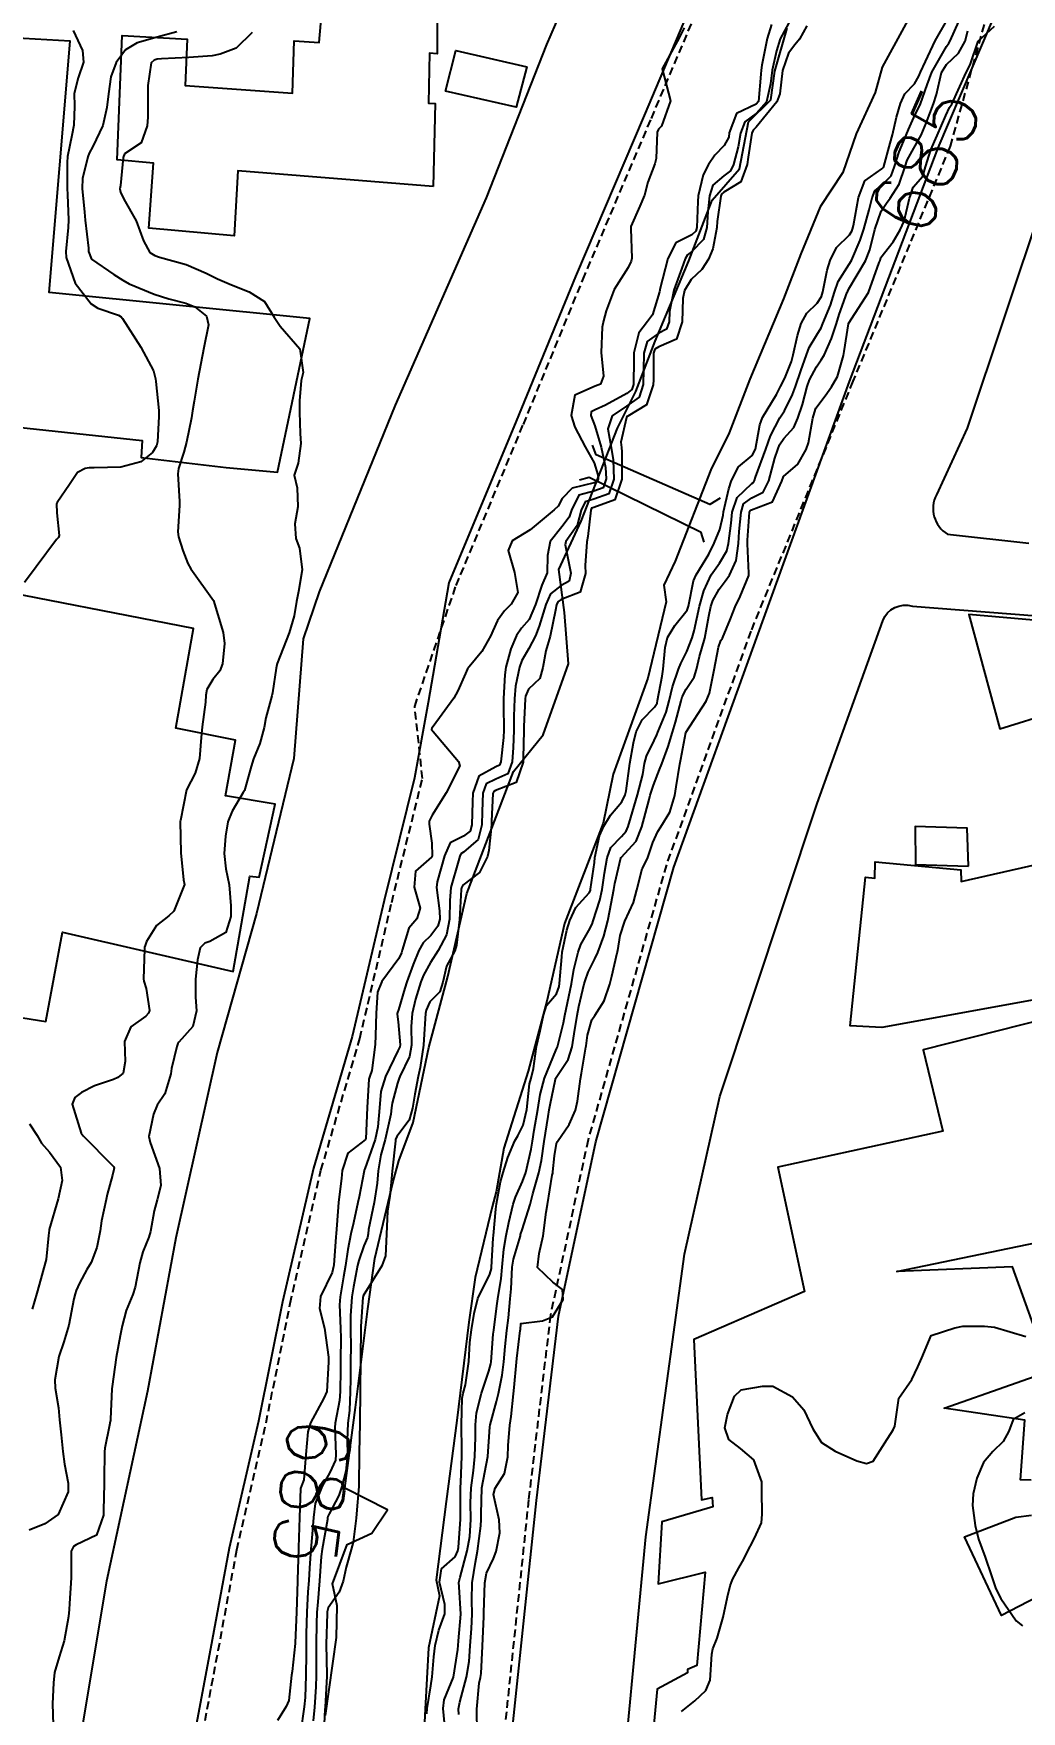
# Model space of a CAD drawing. Header units: metres. Extents: x 292545 to 299085, y 7450245 to 7463078.
# Drawn here: x 297038.9 to 297101.5, y 7452918.6 to 7453024.9 of the extents above; entities that cross this region are included whole.
import ezdxf
from ezdxf.enums import TextEntityAlignment as Align

# ---------------------------------------------------------------- set-up
doc = ezdxf.new("R2010")
doc.units = ezdxf.units.M
doc.linetypes.add('DASHED', pattern=[0.75, 0.5, -0.25])
for name, color, linetype in [('Canteiro', 45, 'DASHED'), ('Cotas', 45, 'Continuous'), ('Curvas de Nivel 1m', 11, 'Continuous'), ('Curvas de Nivel 5m', 15, 'Continuous'), ('Edificações', 30, 'Continuous'), ('Hidrografia', 140, 'Continuous'), ('Pontes e viadutos', 190, 'Continuous'), ('Vias Primárias', 230, 'Continuous')]:
    doc.layers.add(name, color=color, linetype=linetype)
doc.styles.add('Style-STANDARD', font='STANDARD.shx')

msp = doc.modelspace()

# ---------------------------------------------------------------- linework, layer by layer
at = {"layer": 'Canteiro'}
msp.add_lwpolyline([(297154.19, 7453135.91), (297151.66, 7453126.68), (297149.27, 7453120.5), (297145.55, 7453113.29), (297137.87, 7453099.27), (297130.28, 7453085.52), (297122.69, 7453071.83), (297113.92, 7453056.72), (297105.53, 7453040.61), (297099.31, 7453026.17), (297096.96, 7453017.75), (297090.8, 7453002.86), (297084.33, 7452987.04), (297078.98, 7452972.24), (297074.02, 7452954.82), (297071.64, 7452943.73), (297070.25, 7452932.02), (297068.7, 7452917.2), (297067.08, 7452899.25), (297065.63, 7452884.04), (297064.38, 7452869.85), (297063.19, 7452856.46), (297062.07, 7452842.25), (297061.89, 7452830.5, 0.028886)], format="xyb", dxfattribs=at)
msp.add_lwpolyline([(297048.93, 7452913.61), (297050.59, 7452922.48), (297051.77, 7452928.85), (297053.62, 7452936.89), (297055.15, 7452944.45), (297057.1, 7452952.89), (297059.56, 7452961.23), (297061.58, 7452969.86), (297063.53, 7452977.71), (297063.04, 7452982.27), (297065.66, 7452989.92), (297069.92, 7453000.13), (297073.69, 7453009.29), (297078.03, 7453019.51), (297082.01, 7453028.9)], dxfattribs=at)
at = {"layer": 'Curvas de Nivel 1m', "flags": 128}
for points, elevation in [([(297085.64, 7453025.46), (297085.36, 7453024.56), (297085.04, 7453022.89), (297084.99, 7453022.57), (297084.96, 7453022.32), (297084.82, 7453020.57), (297084.68, 7453020.41), (297083.42, 7453019.83), (297082.97, 7453018.59), (297082.93, 7453018.32), (297082.65, 7453017.79), (297082.06, 7453017.18), (297081.66, 7453016.6), (297081.31, 7453015.93), (297081, 7453014.61), (297080.98, 7453014.24), (297080.91, 7453012.61), (297080.84, 7453012.36), (297080.59, 7453012.14), (297079.58, 7453011.62), (297079.07, 7453010.63), (297078.57, 7453008.67), (297078.56, 7453008.64), (297078.54, 7453008.53), (297078.11, 7453007.06), (297077.79, 7453006.65), (297077.24, 7453005.93), (297076.93, 7453004.66), (297076.92, 7453004.23), (297076.89, 7453002.66), (297076.79, 7453002.34), (297076.47, 7453002.09), (297075.12, 7453001.34), (297074.46, 7453001.05), (297074.21, 7453000.93), (297074.2, 7453000.69), (297074.44, 7453000.03), (297074.86, 7452998.68), (297075.12, 7452997.39), (297075.16, 7452996.68), (297074.97, 7452996.11), (297074.39, 7452995.91), (297073.44, 7452995.64), (297072.97, 7452994.7), (297072.83, 7452994.25), (297072.36, 7452993.65), (297071.61, 7452992.72), (297071.45, 7452991.83), (297071.43, 7452990.72), (297071.1, 7452989.95), (297070.7, 7452988.73), (297070.29, 7452987.77), (297069.8, 7452987.23), (297069.48, 7452986.75), (297069.12, 7452985.91), (297068.82, 7452984.75), (297068.75, 7452984.26), (297068.66, 7452982.76), (297068.66, 7452982.33), (297068.69, 7452980.76), (297068.67, 7452980.29), (297068.49, 7452978.76), (297068.4, 7452978.54), (297068.18, 7452978.44), (297067.09, 7452977.86), (297066.73, 7452976.77), (297066.7, 7452976.23), (297066.66, 7452974.77), (297066.56, 7452974.36), (297066.13, 7452974.05), (297065.29, 7452973.63), (297064.92, 7452972.8), (297064.45, 7452971.16), (297064.41, 7452970.81), (297064.6, 7452969.33), (297064.62, 7452968.8), (297064.51, 7452968.36), (297064.06, 7452967.75), (297063.57, 7452967.3), (297063.3, 7452966.82), (297062.93, 7452965.93), (297062.53, 7452964.82), (297062.42, 7452964.43), (297062, 7452963.06), (297061.94, 7452962.89), (297061.93, 7452962.83), (297061.93, 7452962.77), (297061.99, 7452962.29), (297062.11, 7452960.83), (297062.09, 7452960.71), (297061.97, 7452960.45), (297061.18, 7452958.84), (297060.9, 7452957.88), (297060.8, 7452956.85), (297060.7, 7452955.64), (297060.53, 7452954.85), (297059.88, 7452952.99), (297059.84, 7452952.9), (297059.83, 7452952.86), (297059.52, 7452951.2), (297059.44, 7452950.86), (297059.15, 7452949.56), (297059, 7452948.87), (297058.81, 7452947.88), (297058.65, 7452946.87), (297058.53, 7452946.14), (297058.31, 7452944.87), (297058.28, 7452944.37), (297058.33, 7452942.87), (297058.35, 7452942.28), (297058.34, 7452940.87), (297058.33, 7452940.27), (297058.32, 7452938.87), (297058.27, 7452938.31), (297058, 7452936.88), (297057.97, 7452936.59), (297058.05, 7452934.88), (297058.01, 7452934.53), (297057.65, 7452933.74), (297057.17, 7452932.89), (297056.74, 7452931.78), (297056.63, 7452930.89), (297056.55, 7452929.85), (297056.45, 7452928.9), (297056.37, 7452927.69), (297056.32, 7452926.9), (297056.26, 7452926.2), (297056.2, 7452924.9), (297056.16, 7452923.53), (297056.15, 7452922.9), (297056.15, 7452922.26), (297056.13, 7452920.9), (297056.09, 7452919.51), (297056.04, 7452918.9), (297055.81, 7452917.26)], 684), ([(297086.74, 7453025.56), (297086.19, 7453024.55), (297085.95, 7453023.78), (297085.68, 7453022.56), (297085.57, 7453021.69), (297085.32, 7453020.56), (297084.68, 7453019.82), (297083.95, 7453019.3), (297083.67, 7453018.58), (297083.53, 7453017.71), (297083.23, 7453016.58), (297083.04, 7453016.18), (297082.63, 7453015.88), (297081.93, 7453015.29), (297081.71, 7453014.6), (297081.6, 7453013.6), (297081.54, 7453012.6), (297081.34, 7453011.85), (297080.57, 7453011.06), (297080.31, 7453010.87), (297080.17, 7453010.62), (297079.97, 7453010.03), (297079.45, 7453008.63), (297079.18, 7453007.28), (297079.15, 7453006.63), (297078.99, 7453006.16), (297078.51, 7453005.9), (297077.77, 7453005.39), (297077.56, 7453004.65), (297077.54, 7453003.59), (297077.52, 7453002.65), (297077.26, 7453001.86), (297076.46, 7453001.29), (297075.55, 7453000.67), (297075.27, 7452999.84), (297075.49, 7452998.67), (297075.62, 7452997.88), (297075.65, 7452996.67), (297075.34, 7452995.73), (297074.38, 7452995.39), (297073.84, 7452995.23), (297073.59, 7452994.7), (297073.33, 7452993.73), (297072.61, 7452992.71), (297072.56, 7452992.5), (297072.93, 7452990.7), (297072.82, 7452990.21), (297072.32, 7452989.93), (297071.63, 7452989.4), (297071.34, 7452988.72), (297070.92, 7452987.36), (297070.69, 7452986.73), (297070.27, 7452985.94), (297069.83, 7452985.18), (297069.68, 7452984.75), (297069.43, 7452983.56), (297069.35, 7452982.75), (297069.32, 7452981.65), (297069.32, 7452980.75), (297069.28, 7452979.67), (297069.21, 7452978.75), (297068.93, 7452978), (297068.17, 7452977.67), (297067.56, 7452977.37), (297067.36, 7452976.77), (297067.31, 7452975.61), (297067.28, 7452974.77), (297067.05, 7452973.85), (297066.12, 7452973.03), (297065.97, 7452972.93), (297065.9, 7452972.78), (297065.82, 7452972.49), (297065.32, 7452970.79), (297065.26, 7452969.97), (297065.25, 7452968.79), (297065.05, 7452967.8), (297064.53, 7452966.8), (297064.04, 7452966.05), (297063.59, 7452965.25), (297063.42, 7452964.82), (297063.09, 7452963.73), (297062.87, 7452962.82), (297062.81, 7452962), (297062.83, 7452960.82), (297062.7, 7452960.09), (297062.09, 7452958.83), (297062.05, 7452958.73), (297061.95, 7452958.41), (297061.61, 7452957.15), (297061.57, 7452956.84), (297061.52, 7452956.44), (297061.16, 7452954.84), (297060.9, 7452953.86), (297060.73, 7452952.85), (297060.65, 7452952.07), (297060.46, 7452950.85), (297060.12, 7452949.14), (297060.09, 7452948.86), (297060.05, 7452948.63), (297059.82, 7452948.1), (297059.49, 7452947.18), (297059.42, 7452946.86), (297059.15, 7452945.51), (297059.05, 7452944.87), (297058.97, 7452943.67), (297058.97, 7452942.87), (297058.98, 7452941.64), (297058.97, 7452940.87), (297058.96, 7452939.63), (297058.95, 7452938.87), (297058.9, 7452937.67), (297058.81, 7452936.87), (297058.75, 7452935.79), (297058.77, 7452934.87), (297058.68, 7452933.84), (297058.43, 7452932.87), (297058.22, 7452932.29), (297057.62, 7452931.14), (297057.54, 7452930.96), (297057.52, 7452930.88), (297057.51, 7452930.78), (297057.17, 7452928.89), (297057.12, 7452928.42), (297057.01, 7452926.89), (297056.89, 7452925.56), (297056.84, 7452924.89), (297056.82, 7452924.18), (297056.79, 7452922.89), (297056.8, 7452921.6), (297056.8, 7452920.89), (297056.77, 7452920.18), (297056.68, 7452918.89), (297056.6, 7452918.03)], 683), ([(297087.89, 7453025.38), (297087.41, 7453024.53), (297087.11, 7453024.16), (297086.72, 7453023.65), (297086.34, 7453022.55), (297086.18, 7453021.06), (297085.99, 7453020.55), (297084.67, 7453018.96), (297084.47, 7453018.77), (297084.39, 7453018.57), (297084.17, 7453017.06), (297084.09, 7453016.58), (297083.7, 7453015.5), (297082.62, 7453014.83), (297082.48, 7453014.72), (297082.43, 7453014.59), (297082.21, 7453012.99), (297082.17, 7453012.59), (297081.93, 7453011.24), (297081.66, 7453010.6), (297081.23, 7453009.93), (297080.55, 7453009.3), (297080.13, 7453008.62), (297080.03, 7453008.11), (297079.99, 7453006.63), (297079.62, 7453005.52), (297078.5, 7453005.05), (297078.25, 7453004.89), (297078.17, 7453004.64), (297078.16, 7453002.96), (297078.15, 7453002.64), (297077.73, 7453001.37), (297076.54, 7453000.66), (297076.48, 7453000.64), (297076.45, 7453000.57), (297076.09, 7452999), (297076.13, 7452998.66), (297076.16, 7452998.4), (297076.15, 7452996.66), (297075.71, 7452995.35), (297074.38, 7452994.86), (297074.24, 7452994.82), (297074.19, 7452994.69), (297074.01, 7452993.04), (297073.94, 7452992.69), (297073.83, 7452991.2), (297073.85, 7452990.69), (297073.51, 7452989.51), (297072.31, 7452989.03), (297072.11, 7452988.9), (297072.03, 7452988.71), (297071.95, 7452988.37), (297071.61, 7452986.72), (297071.34, 7452985.79), (297071.16, 7452984.73), (297070.96, 7452984.03), (297070.24, 7452983.36), (297070.06, 7452982.92), (297070.04, 7452982.74), (297069.96, 7452980.99), (297069.96, 7452980.74), (297069.91, 7452979.02), (297069.9, 7452978.74), (297069.46, 7452977.45), (297068.16, 7452976.95), (297068.04, 7452976.89), (297067.99, 7452976.76), (297067.91, 7452975), (297067.9, 7452974.76), (297067.74, 7452973.14), (297067.65, 7452972.76), (297067.14, 7452971.74), (297066.09, 7452970.95), (297066, 7452970.78), (297065.99, 7452970.68), (297065.87, 7452968.78), (297065.69, 7452967.14), (297065.57, 7452966.79), (297065.06, 7452965.82), (297064.82, 7452964.8), (297064.62, 7452964.2), (297064, 7452963.56), (297063.76, 7452963.04), (297063.72, 7452962.81), (297063.61, 7452961.18), (297063.59, 7452960.81), (297063.38, 7452959.39), (297063.25, 7452958.82), (297063.05, 7452957.71), (297062.89, 7452956.82), (297062.68, 7452956.06), (297061.9, 7452955.02), (297061.83, 7452954.83), (297061.82, 7452954.75), (297061.61, 7452952.83), (297061.46, 7452951.24), (297061.4, 7452950.84), (297061.32, 7452950.31), (297061.26, 7452948.84), (297061.18, 7452947.48), (297060.96, 7452946.84), (297059.78, 7452944.94), (297059.77, 7452944.88), (297059.76, 7452944.86), (297059.62, 7452943), (297059.62, 7452942.86), (297059.61, 7452940.99), (297059.6, 7452940.86), (297059.58, 7452938.99), (297059.58, 7452938.86), (297059.57, 7452936.98), (297059.57, 7452936.86), (297059.51, 7452935.02), (297059.51, 7452934.86), (297059.5, 7452933.01), (297059.49, 7452932.86), (297059.35, 7452931.13), (297059.32, 7452930.86), (297059.13, 7452929.33), (297059.02, 7452928.87), (297058.69, 7452927.76), (297058.51, 7452926.87), (297058.26, 7452926.17), (297057.55, 7452925.18), (297057.5, 7452924.93), (297057.49, 7452924.88), (297057.49, 7452924.83), (297057.43, 7452922.88), (297057.46, 7452920.91), (297057.46, 7452920.88), (297057.46, 7452920.85), (297057.36, 7452918.88), (297057.35, 7452918.76), (297057.25, 7452916.88)], 682), ([(297063.81, 7452918.47), (297063.82, 7452918.81), (297064.05, 7452920.24), (297064.15, 7452920.8), (297064.25, 7452922.07), (297064.33, 7452922.8), (297064.56, 7452923.77), (297064.94, 7452924.8), (297064.95, 7452925.4), (297064.61, 7452926.8), (297064.73, 7452927.65), (297065.59, 7452928.41), (297065.77, 7452928.79), (297065.81, 7452929.01), (297065.94, 7452930.79), (297065.93, 7452932.49), (297065.94, 7452932.79), (297065.97, 7452933.11), (297066.02, 7452934.78), (297066.02, 7452935.14), (297066.01, 7452936.79), (297066.04, 7452938.45), (297066.1, 7452938.78), (297066.25, 7452939.31), (297066.47, 7452940.78), (297066.54, 7452941.99), (297066.63, 7452942.78), (297066.81, 7452943.81), (297067.03, 7452944.77), (297067.8, 7452946.32), (297067.9, 7452946.66), (297067.91, 7452946.76), (297068, 7452948.59), (297068.02, 7452948.76), (297068.18, 7452950.43), (297068.22, 7452950.76), (297068.48, 7452952.15), (297068.64, 7452952.75), (297068.93, 7452953.7), (297069.38, 7452954.75), (297069.58, 7452955.07), (297069.91, 7452955.75), (297070.14, 7452956.74), (297070.32, 7452958.36), (297070.41, 7452958.73), (297070.57, 7452959.34), (297070.75, 7452960.73), (297070.99, 7452961.73), (297071.2, 7452962.72), (297071.39, 7452963.33), (297072.01, 7452964.07), (297072.18, 7452964.54), (297072.21, 7452964.71), (297072.35, 7452966.4), (297072.38, 7452966.71), (297072.68, 7452968.09), (297072.86, 7452968.7), (297073.25, 7452969.53), (297074.09, 7452970.47), (297074.17, 7452970.62), (297074.18, 7452970.69), (297074.42, 7452972.38), (297074.45, 7452972.69), (297074.75, 7452974.07), (297075.02, 7452974.68), (297075.45, 7452975.38), (297076.16, 7452976.22), (297076.37, 7452976.67), (297076.43, 7452976.93), (297076.67, 7452978.66), (297076.89, 7452979.97), (297077.07, 7452980.65), (297077.45, 7452981.42), (297078.23, 7452982.22), (297078.39, 7452982.48), (297078.43, 7452982.64), (297078.72, 7452984.18), (297078.78, 7452984.63), (297078.9, 7452986.01), (297079.06, 7452986.63), (297079.52, 7452987.4), (297080.3, 7452988.36), (297080.39, 7452988.62), (297080.71, 7452990.23), (297080.87, 7452990.61), (297081.67, 7452991.92), (297082.01, 7452992.6), (297082.36, 7452993.47), (297082.58, 7452994.38), (297082.6, 7452994.59), (297082.93, 7452996.05), (297083.11, 7452996.58), (297083.55, 7452997.44), (297084.42, 7452998.16), (297084.62, 7452998.57), (297084.91, 7453000.1), (297085.08, 7453000.56), (297085.95, 7453002.03), (297086.22, 7453002.54), (297086.48, 7453003.06), (297086.9, 7453004.12), (297087.01, 7453004.53), (297087.28, 7453005.77), (297087.53, 7453006.53), (297087.89, 7453007.17), (297088.54, 7453007.8), (297088.82, 7453008.24), (297088.9, 7453008.52), (297089.17, 7453009.9), (297089.35, 7453010.51), (297089.76, 7453011.33), (297090.59, 7453012.14), (297090.73, 7453012.36), (297090.77, 7453012.5), (297090.83, 7453012.73), (297091.15, 7453014.49), (297091.55, 7453015.56), (297092.64, 7453016.32), (297092.72, 7453016.39), (297092.75, 7453016.47), (297093.17, 7453017.95), (297093.3, 7453018.46), (297093.56, 7453019.58), (297093.82, 7453020.46), (297094.09, 7453021.06), (297094.7, 7453021.69), (297094.97, 7453022.18), (297095.09, 7453022.44), (297095.39, 7453023.11), (297096.01, 7453024.43), (297096.75, 7453025.71)], 682), ([(297064.98, 7452917.27), (297064.84, 7452918.8), (297064.91, 7452919.36), (297065.49, 7452920.79), (297065.77, 7452922.54), (297065.79, 7452922.79), (297065.82, 7452923.08), (297065.95, 7452924.78), (297065.85, 7452926.51), (297065.84, 7452926.79), (297065.91, 7452927.12), (297066.37, 7452928.78), (297066.52, 7452929.7), (297066.6, 7452930.78), (297066.58, 7452931.82), (297066.61, 7452932.78), (297066.76, 7452933.88), (297066.85, 7452934.77), (297066.88, 7452935.98), (297066.89, 7452936.77), (297066.95, 7452937.52), (297067.26, 7452938.77), (297067.73, 7452940.17), (297067.86, 7452940.63), (297067.88, 7452940.76), (297068.01, 7452942.51), (297068.04, 7452942.76), (297068.23, 7452944.3), (297068.3, 7452944.75), (297068.51, 7452946.04), (297068.57, 7452946.75), (297068.68, 7452947.89), (297068.83, 7452948.75), (297069, 7452949.59), (297069.27, 7452950.75), (297069.42, 7452951.19), (297069.87, 7452952.17), (297070.07, 7452952.74), (297070.41, 7452954.22), (297070.5, 7452954.73), (297070.61, 7452955.43), (297070.84, 7452956.73), (297070.98, 7452957.68), (297071.25, 7452958.72), (297071.97, 7452960.47), (297072.05, 7452960.63), (297072.08, 7452960.71), (297072.46, 7452962.23), (297072.55, 7452962.7), (297072.81, 7452963.9), (297072.97, 7452964.7), (297073.12, 7452965.61), (297073.39, 7452966.7), (297073.57, 7452967.18), (297074.06, 7452968.07), (297074.27, 7452968.48), (297074.35, 7452968.69), (297074.77, 7452970), (297074.91, 7452970.68), (297075.07, 7452971.71), (297075.24, 7452972.68), (297075.47, 7452973.33), (297076.13, 7452974.03), (297076.44, 7452974.36), (297076.57, 7452974.66), (297076.73, 7452975.24), (297077.15, 7452976.66), (297077.49, 7452977.96), (297077.6, 7452978.65), (297077.72, 7452979.12), (297078.2, 7452980.1), (297078.38, 7452980.47), (297078.45, 7452980.64), (297078.96, 7452981.9), (297079.16, 7452982.63), (297079.38, 7452983.5), (297079.76, 7452984.63), (297079.9, 7452984.99), (297080.27, 7452985.75), (297080.62, 7452986.61), (297080.74, 7452987.06), (297081.08, 7452988.61), (297081.35, 7452989.58), (297081.82, 7452990.6), (297082.34, 7452991.35), (297082.81, 7452992.12), (297082.92, 7452992.58), (297083.08, 7452993.87), (297083.16, 7452994.58), (297083.46, 7452995.51), (297084.4, 7452996.39), (297084.51, 7452996.46), (297084.56, 7452996.57), (297084.63, 7452996.79), (297085.28, 7452998.56), (297085.58, 7452999.41), (297086.17, 7453000.54), (297086.46, 7453000.98), (297086.98, 7453002.02), (297087.16, 7453002.53), (297087.49, 7453003.53), (297087.85, 7453004.53), (297088.03, 7453005), (297088.51, 7453005.8), (297088.78, 7453006.25), (297088.9, 7453006.52), (297089.37, 7453007.68), (297089.64, 7453008.51), (297089.87, 7453009.19), (297090.56, 7453010.27), (297090.71, 7453010.5), (297091.27, 7453011.8), (297091.49, 7453012.49), (297091.84, 7453013.72), (297092.01, 7453014.48), (297092.18, 7453014.92), (297092.63, 7453015.29), (297093.22, 7453015.88), (297093.44, 7453016.46), (297093.72, 7453017.39), (297094.17, 7453018.45), (297094.32, 7453018.8), (297094.67, 7453019.57), (297095.08, 7453020.44), (297095.51, 7453021.63), (297095.81, 7453022.43), (297096.73, 7453024.07), (297096.88, 7453024.27), (297096.97, 7453024.42), (297097.51, 7453025.64)], 683), ([(297041.4, 7453025.08), (297041.98, 7453023.81), (297042.05, 7453023.08), (297041.71, 7453022.08), (297041.47, 7453021.08), (297041.48, 7453020.29), (297041.44, 7453019.08), (297041.31, 7453018.43), (297041.05, 7453017.09), (297041.02, 7453016.71), (297041.02, 7453015.09), (297041.04, 7453014.66), (297041.1, 7453013.08), (297041.09, 7453012.59), (297040.93, 7453011.09), (297040.95, 7453010.7), (297041.53, 7453009.08), (297042.53, 7453007.76), (297042.96, 7453007.5), (297044.27, 7453007.04), (297044.43, 7453006.95), (297044.52, 7453006.83), (297045.68, 7453005.03), (297046.48, 7453003.53), (297046.62, 7453003.02), (297046.64, 7453002.85), (297046.82, 7453001.02), (297046.83, 7453000.64), (297046.74, 7452999.02), (297046.67, 7452998.77), (297046.42, 7452998.36), (297045.68, 7452997.75), (297044.41, 7452997.43), (297042.72, 7452997.38), (297042.41, 7452997.37), (297042.15, 7452997.33), (297041.68, 7452997.08), (297041.16, 7452996.32), (297040.38, 7452995.19), (297040.34, 7452995.09), (297040.37, 7452994.53), (297040.51, 7452993.09), (297040.47, 7452992.97), (297040.35, 7452992.84), (297039.06, 7452991.11), (297038.32, 7452990.12)], 688), ([(297047.96, 7453025), (297046.73, 7453024.66), (297045.46, 7453024.3), (297044.72, 7453023.85), (297044.12, 7453023.05), (297043.79, 7453022.14), (297043.63, 7453021.06), (297043.53, 7453020.2), (297043.27, 7453019.06), (297042.65, 7453017.73), (297042.42, 7453017.3), (297042.33, 7453017.07), (297042, 7453015.7), (297041.97, 7453015.08), (297042.11, 7453013.57), (297042.16, 7453013.07), (297042.36, 7453011.29), (297042.38, 7453011.07), (297042.57, 7453010.59), (297043.97, 7453009.63), (297044.55, 7453009.27), (297044.95, 7453009.04), (297046.54, 7453008.37), (297047.47, 7453008.08), (297048.53, 7453007.8), (297049.11, 7453007.58), (297049.85, 7453006.98), (297049.98, 7453006.44), (297049.67, 7453004.98), (297049.48, 7453003.99), (297049.3, 7453002.99), (297049.06, 7453001.6), (297048.96, 7453000.99), (297048.89, 7453000.55), (297048.58, 7452999), (297048.42, 7452998.37), (297048.08, 7452997.33), (297048.03, 7452997), (297048.13, 7452995.25), (297048.13, 7452995), (297048.03, 7452993.33), (297048.07, 7452993), (297048.34, 7452992.15), (297048.66, 7452991.32), (297048.85, 7452990.99), (297050.3, 7452988.97), (297050.91, 7452986.96), (297050.99, 7452986.25), (297050.87, 7452984.96), (297050.7, 7452984.52), (297050.25, 7452983.98), (297049.86, 7452983.35), (297049.81, 7452982.98), (297049.78, 7452982.53), (297049.58, 7452980.98), (297049.51, 7452980.29), (297049.41, 7452978.98), (297049.13, 7452978.04), (297048.57, 7452976.99), (297048.2, 7452975.05), (297048.18, 7452975), (297048.17, 7452974.97), (297048.22, 7452973), (297048.39, 7452971.29), (297048.45, 7452970.99), (297048.08, 7452970.04), (297047.78, 7452969.3), (297047.45, 7452969.01), (297046.67, 7452968.4), (297046.05, 7452967.38), (297045.95, 7452967.12), (297045.92, 7452967.02), (297045.91, 7452966.89), (297045.85, 7452965.02), (297045.87, 7452964.87), (297046.02, 7452964.4), (297046.24, 7452963.02), (297046.17, 7452962.85), (297046, 7452962.66), (297045.05, 7452961.97), (297044.66, 7452961.04), (297044.69, 7452959.77), (297044.57, 7452959.04), (297044.23, 7452958.77), (297043.95, 7452958.65), (297042.76, 7452958.24), (297041.93, 7452957.82), (297041.5, 7452957.5), (297041.33, 7452957.08), (297041.9, 7452955.24), (297042.03, 7452955.07), (297043.88, 7452953.19), (297043.95, 7452953.12), (297043.99, 7452953.05), (297043.98, 7452952.95), (297043.88, 7452952.58), (297043.55, 7452951.36), (297043.48, 7452951.05), (297043.2, 7452949.69), (297043.1, 7452949.06), (297042.9, 7452947.99), (297042.53, 7452947.06), (297042.27, 7452946.6), (297041.79, 7452945.74), (297041.59, 7452945.27), (297041.52, 7452945.07), (297041.44, 7452944.74), (297041.12, 7452943.08), (297040.8, 7452942.03), (297040.48, 7452941.09), (297040.24, 7452939.61), (297040.26, 7452939.09), (297040.46, 7452937.85), (297040.54, 7452937.09), (297040.63, 7452936.13), (297040.74, 7452935.08), (297040.85, 7452934.27), (297041.08, 7452933.08), (297041.09, 7452932.53), (297040.45, 7452931.09), (297039.61, 7452930.49), (297038.61, 7452930.1)], 687), ([(297052.73, 7453024.95), (297051.72, 7453023.96), (297050.72, 7453023.57), (297050.21, 7453023.48), (297048.72, 7453023.36), (297046.99, 7453023.29), (297046.72, 7453023.26), (297046.54, 7453023.2), (297046.33, 7453023.02), (297046.12, 7453021.6), (297046.12, 7453021.03), (297046.12, 7453019.58), (297046.08, 7453019.03), (297045.71, 7453017.97), (297044.65, 7453017.27), (297044.56, 7453017.04), (297044.39, 7453015.27), (297044.36, 7453015.04), (297044.4, 7453014.83), (297044.61, 7453014.4), (297045.39, 7453013.03), (297045.86, 7453011.75), (297046.26, 7453011.02), (297046.57, 7453010.83), (297046.86, 7453010.73), (297048.56, 7453010.25), (297049.83, 7453009.7), (297050.55, 7453009.35), (297051.43, 7453008.96), (297052.54, 7453008.52), (297053.52, 7453007.92), (297054.14, 7453006.93), (297054.51, 7453006.36), (297055.76, 7453004.91), (297055.96, 7453003.42), (297055.85, 7453002.91), (297055.74, 7453001.63), (297055.74, 7453000.91), (297055.78, 7452999.56), (297055.83, 7452998.91), (297055.65, 7452997.67), (297055.39, 7452996.91), (297055.59, 7452996.11), (297055.63, 7452994.91), (297055.44, 7452993.84), (297055.51, 7452992.91), (297055.74, 7452992.3), (297055.91, 7452990.91), (297055.67, 7452989.55), (297055.55, 7452988.91), (297055.39, 7452988.01), (297055.08, 7452986.92), (297054.32, 7452984.99), (297054.3, 7452984.93), (297054.3, 7452984.9), (297054.26, 7452984.69), (297054.03, 7452983.13), (297053.99, 7452982.93), (297053.6, 7452981.55), (297053.49, 7452980.94), (297053.22, 7452979.92), (297052.82, 7452978.94), (297052.67, 7452978.46), (297052.25, 7452976.95), (297052.22, 7452976.89), (297052.16, 7452976.81), (297051.47, 7452975.64), (297051.19, 7452974.96), (297051.04, 7452974.05), (297050.97, 7452972.96), (297051.07, 7452971.99), (297051.28, 7452970.96), (297051.39, 7452969.64), (297051.38, 7452968.96), (297051.07, 7452967.94), (297050.05, 7452967.37), (297049.74, 7452967.28), (297049.45, 7452966.98), (297049.27, 7452966.22), (297049.14, 7452964.99), (297049.15, 7452963.85), (297049.21, 7452962.99), (297048.98, 7452962), (297048.1, 7452961), (297048.04, 7452960.93), (297047.97, 7452960.74), (297047.63, 7452959.33), (297047.58, 7452959), (297047.2, 7452957.74), (297046.73, 7452957.01), (297046.48, 7452956.45), (297046.2, 7452955.02), (297046.28, 7452954.64), (297046.86, 7452953.01), (297046.96, 7452951.92), (297046.73, 7452951.01), (297046.54, 7452950.32), (297046.29, 7452949.02), (297046.19, 7452948.65), (297045.82, 7452947.72), (297045.63, 7452947.02), (297045.33, 7452945.49), (297045.17, 7452945.03), (297044.76, 7452944.02), (297044.5, 7452943.04), (297044.38, 7452942.41), (297044.12, 7452941.04), (297043.86, 7452939.2), (297043.85, 7452939.05), (297043.77, 7452937.13), (297043.76, 7452937.05), (297043.75, 7452936.99), (297043.69, 7452936.75), (297043.41, 7452935.3), (297043.39, 7452935.05), (297043.37, 7452933.33), (297043.37, 7452933.05), (297043.32, 7452931.35), (297043.31, 7452931.05), (297042.87, 7452929.78), (297041.59, 7452929.16), (297041.41, 7452929.07), (297041.27, 7452928.76), (297041.28, 7452927.07), (297041.17, 7452925.45), (297041.14, 7452925.08), (297041.1, 7452924.64), (297040.83, 7452923.08), (297040.51, 7452922.08), (297040.22, 7452921.09), (297040.15, 7452920.43), (297040.09, 7452919.09), (297040.14, 7452917.77)], 686), ([(297065.84, 7452918.42), (297065.82, 7452918.79), (297065.89, 7452919.2), (297066.31, 7452920.78), (297066.49, 7452921.79), (297066.56, 7452922.77), (297066.64, 7452923.88), (297066.68, 7452924.77), (297066.66, 7452925.67), (297066.67, 7452926.77), (297066.89, 7452928.07), (297067.02, 7452928.77), (297067.23, 7452930.38), (297067.25, 7452930.77), (297067.24, 7452931.14), (297067.28, 7452932.77), (297067.66, 7452934.76), (297067.8, 7452936.64), (297067.82, 7452936.76), (297068.22, 7452938.24), (297068.34, 7452938.75), (297068.57, 7452939.91), (297068.68, 7452940.75), (297068.76, 7452941.73), (297068.88, 7452942.75), (297068.97, 7452943.55), (297069.09, 7452944.75), (297069.15, 7452945.39), (297069.22, 7452946.75), (297069.3, 7452947.26), (297069.73, 7452948.74), (297069.75, 7452948.82), (297069.84, 7452949.11), (297070.35, 7452950.73), (297070.53, 7452951.4), (297070.91, 7452952.72), (297071.08, 7452953.52), (297071.24, 7452954.72), (297071.49, 7452956.29), (297071.56, 7452956.72), (297071.61, 7452957.03), (297071.95, 7452958.66), (297071.96, 7452958.7), (297072.75, 7452959.91), (297073.01, 7452960.7), (297073.15, 7452961.53), (297073.32, 7452962.7), (297073.43, 7452963.27), (297073.77, 7452964.69), (297073.83, 7452964.89), (297074.03, 7452965.43), (297074.45, 7452966.28), (297074.63, 7452966.68), (297075.02, 7452967.71), (297075.27, 7452968.68), (297075.41, 7452969.34), (297075.65, 7452970.67), (297075.71, 7452971.06), (297076.09, 7452972.67), (297076.09, 7452972.69), (297076.11, 7452972.71), (297077.06, 7452973.73), (297077.43, 7452974.65), (297077.89, 7452976.37), (297077.96, 7452976.64), (297078.17, 7452977.28), (297078.55, 7452978.27), (297078.69, 7452978.63), (297079.09, 7452979.74), (297079.38, 7452980.63), (297079.57, 7452981.28), (297079.91, 7452982.62), (297079.98, 7452982.88), (297080.24, 7452983.37), (297080.75, 7452984.12), (297080.9, 7452984.61), (297081.08, 7452985.42), (297081.41, 7452986.6), (297081.68, 7452987.99), (297081.8, 7452988.6), (297081.92, 7452988.98), (297082.32, 7452989.7), (297082.71, 7452990.2), (297082.98, 7452990.58), (297083.4, 7452991.52), (297083.55, 7452992.58), (297083.6, 7452993.34), (297083.71, 7452994.58), (297083.87, 7452995.09), (297084.39, 7452995.48), (297085.11, 7452995.84), (297085.47, 7452996.55), (297085.86, 7452997.99), (297086.04, 7452998.55), (297086.15, 7452998.83), (297086.43, 7452999.24), (297087.05, 7452999.93), (297087.32, 7453000.53), (297087.6, 7453001.39), (297087.91, 7453002.53), (297088.04, 7453002.96), (297088.49, 7453003.78), (297088.79, 7453004.21), (297088.98, 7453004.52), (297089.45, 7453005.57), (297089.75, 7453006.51), (297089.93, 7453007.1), (297090.44, 7453008.5), (297090.47, 7453008.57), (297090.54, 7453008.71), (297091.59, 7453010.48), (297091.87, 7453011.19), (297092.18, 7453012.48), (297092.6, 7453013.63), (297092.92, 7453014.15), (297093.16, 7453014.46), (297093.74, 7453015.34), (297094.11, 7453016.46), (297094.23, 7453016.87), (297094.65, 7453017.63), (297095.13, 7453018.44), (297095.44, 7453019.21), (297095.91, 7453020.43), (297096.09, 7453021.03), (297096.42, 7453022.42), (297096.72, 7453022.92), (297097.5, 7453023.64), (297097.91, 7453024.41), (297098.09, 7453025.05)], 684), ([(297038.64, 7452955.84), (297039.11, 7452955.1), (297039.4, 7452954.6), (297039.89, 7452954.04), (297040.59, 7452953.08), (297040.71, 7452952.24), (297040.45, 7452951.09), (297039.88, 7452949.15), (297039.87, 7452949.1), (297039.83, 7452948.76), (297039.68, 7452947.24), (297039.65, 7452947.1), (297039.25, 7452945.64), (297039.09, 7452945.11), (297038.8, 7452944.09)], 688), ([(297079.95, 7452918.62), (297080.79, 7452919.29), (297081.49, 7452919.95), (297081.76, 7452920.6), (297081.86, 7452922.25), (297081.93, 7452922.59), (297082.19, 7452923.26), (297082.58, 7452924.58), (297082.85, 7452925.87), (297083.02, 7452926.58), (297083.17, 7452926.98), (297083.58, 7452927.71), (297083.89, 7452928.26), (297084.03, 7452928.57), (297084.57, 7452929.6), (297085, 7452930.56), (297085.06, 7452931.12), (297085.04, 7452932.56), (297085.04, 7452933.16), (297084.52, 7452934.56), (297083.67, 7452935.27), (297082.94, 7452935.84), (297082.69, 7452936.58), (297082.86, 7452937.42), (297083.3, 7452938.58), (297083.72, 7452938.98), (297085.07, 7452939.21), (297085.72, 7452939.21), (297086.98, 7452938.54), (297087.7, 7452937.72), (297088.27, 7452936.52), (297088.8, 7452935.64), (297089.67, 7452935.11), (297091.04, 7452934.49), (297091.66, 7452934.31), (297092.09, 7452934.47), (297092.83, 7452935.62), (297093.36, 7452936.45), (297093.45, 7452936.69), (297093.71, 7452938.45), (297094.53, 7452939.63), (297094.92, 7452940.44), (297095.17, 7452941.01), (297095.75, 7452942.43), (297097.26, 7452942.91), (297097.76, 7452943.01), (297099.14, 7452943.01), (297099.76, 7452942.95), (297101.75, 7452942.36)], 686), ([(297101.7, 7452937.52), (297100.96, 7452937.1), (297100.67, 7452936.37), (297100.33, 7452935.72), (297099.67, 7452935.09), (297099.07, 7452934.39), (297098.65, 7452933.39), (297098.41, 7452932.4), (297098.38, 7452931.65), (297098.55, 7452930.4), (297098.75, 7452929.53), (297099.17, 7452928.39), (297099.58, 7452927.2), (297099.86, 7452926.38), (297100.17, 7452925.77), (297101.14, 7452924.36), (297101.54, 7452924.03)], 686)]:
    msp.add_lwpolyline(points, dxfattribs=dict(at, elevation=elevation))
at = {"layer": 'Curvas de Nivel 5m', "elevation": 685, "flags": 128}
for points in [[(297080.11, 7453025.25), (297079.8, 7453024.62), (297078.71, 7453022.64), (297079.24, 7453020.63), (297078.67, 7453019.02), (297078.49, 7453018.82), (297078.4, 7453018.64), (297078.33, 7453016.96), (297078.25, 7453016.64), (297077.81, 7453015.47), (297077.6, 7453014.65), (297077.31, 7453013.95), (297076.74, 7453012.66), (297076.73, 7453012.52), (297076.8, 7453010.66), (297076.76, 7453010.46), (297076.56, 7453010.06), (297075.68, 7453008.67), (297075.17, 7453007.32), (297075, 7453006.68), (297074.91, 7453006.29), (297074.84, 7453004.68), (297074.99, 7453003.19), (297074.81, 7453002.68), (297074.47, 7453002.56), (297073.18, 7453001.99), (297072.96, 7453000.7), (297073.19, 7452999.96), (297073.83, 7452998.7), (297074.41, 7452997.69), (297074.64, 7452996.93), (297074.66, 7452996.69), (297074.6, 7452996.49), (297074.4, 7452996.43), (297073.01, 7452996.09), (297072.38, 7452995.43), (297072.13, 7452994.96), (297071.88, 7452994.71), (297070.36, 7452993.45), (297069.22, 7452992.75), (297068.95, 7452992.15), (297069.35, 7452990.75), (297069.58, 7452989.48), (297069.14, 7452988.75), (297068.73, 7452988.32), (297068.29, 7452987.72), (297067.99, 7452987.06), (297067.87, 7452986.76), (297067.29, 7452985.75), (297066.48, 7452984.78), (297066.39, 7452984.65), (297066.26, 7452984.35), (297065.77, 7452983.25), (297065.52, 7452982.79), (297064.21, 7452980.99), (297064.13, 7452980.89), (297064.11, 7452980.81), (297064.21, 7452980.67), (297065.82, 7452978.79), (297065.89, 7452978.5), (297065.02, 7452976.8), (297064.15, 7452975.38), (297063.96, 7452975), (297063.95, 7452974.81), (297064.12, 7452973.61), (297064.14, 7452972.81), (297064.11, 7452972.72), (297063.09, 7452971.84), (297063, 7452970.82), (297063.39, 7452969.5), (297063.17, 7452968.82), (297062.67, 7452968.22), (297062.24, 7452966.83), (297062.2, 7452966.67), (297062.04, 7452966.31), (297060.96, 7452964.85), (297060.69, 7452964.17), (297060.6, 7452962.85), (297060.56, 7452961.43), (297060.53, 7452960.85), (297060.32, 7452959.22), (297060.2, 7452958.86), (297060.14, 7452958.67), (297060.02, 7452956.86), (297059.94, 7452954.89), (297059.93, 7452954.86), (297059.9, 7452954.81), (297058.79, 7452953.97), (297058.45, 7452952.87), (297058.39, 7452952.36), (297058.21, 7452950.88), (297058.18, 7452950.55), (297058.06, 7452948.88), (297058.04, 7452948.67), (297057.91, 7452946.88), (297057.9, 7452946.79), (297057.8, 7452946.42), (297057.07, 7452944.89), (297057.01, 7452944.13), (297057.33, 7452942.89), (297057.57, 7452941.05), (297057.58, 7452940.88), (297057.58, 7452940.73), (297057.46, 7452938.88), (297057.28, 7452938.45), (297056.43, 7452936.9), (297056.26, 7452936.33), (297056.14, 7452934.9), (297056.02, 7452933.28), (297055.86, 7452932.91), (297055.81, 7452932.74), (297055.73, 7452930.91), (297055.68, 7452928.99), (297055.67, 7452928.91), (297055.62, 7452926.96), (297055.62, 7452926.91), (297055.62, 7452926.86), (297055.54, 7452924.91), (297055.47, 7452922.96), (297055.47, 7452922.91), (297055.27, 7452921.14), (297055.24, 7452920.91), (297055.07, 7452919.32), (297054.89, 7452918.92), (297054.34, 7452918.04)], [(297066.99, 7452917.24), (297066.98, 7452918.77), (297067.13, 7452920.4), (297067.2, 7452920.76), (297067.24, 7452921.02), (297067.33, 7452922.76), (297067.42, 7452924.64), (297067.42, 7452924.76), (297067.42, 7452924.89), (297067.48, 7452926.76), (297067.58, 7452927.38), (297068.03, 7452928.31), (297068.19, 7452928.75), (297068.43, 7452929.93), (297068.39, 7452930.75), (297068.03, 7452932.36), (297068.13, 7452932.76), (297068.72, 7452933.68), (297068.93, 7452934.75), (297068.95, 7452935.47), (297069.07, 7452936.75), (297069.14, 7452937.3), (297069.29, 7452938.74), (297069.34, 7452939.13), (297069.48, 7452940.74), (297069.51, 7452940.97), (297069.72, 7452942.74), (297069.73, 7452942.78), (297069.77, 7452943.19), (297071.13, 7452943.36), (297071.77, 7452943.6), (297072.45, 7452944.71), (297072.41, 7452945.33), (297071.79, 7452945.8), (297070.81, 7452946.73), (297070.93, 7452947.61), (297071.18, 7452948.73), (297071.36, 7452950.23), (297071.44, 7452950.72), (297071.75, 7452952.59), (297071.78, 7452952.71), (297071.79, 7452952.79), (297071.89, 7452953.8), (297072.02, 7452954.59), (297072.09, 7452954.71), (297072.82, 7452955.8), (297073.23, 7452956.7), (297073.36, 7452957.27), (297073.55, 7452958.69), (297073.61, 7452959.04), (297073.88, 7452960.69), (297073.89, 7452960.78), (297073.98, 7452961.45), (297074.26, 7452962.41), (297074.44, 7452962.69), (297075.05, 7452963.63), (297075.4, 7452964.68), (297075.52, 7452965.18), (297075.87, 7452966.67), (297075.9, 7452966.82), (297076.05, 7452967.77), (297076.34, 7452968.67), (297076.89, 7452969.85), (297077.1, 7452970.65), (297077.45, 7452971.99), (297077.78, 7452972.64), (297077.88, 7452972.88), (297078.13, 7452973.65), (297078.44, 7452974.34), (297078.64, 7452974.64), (297079.2, 7452975.58), (297079.51, 7452976.63), (297079.61, 7452977.18), (297079.83, 7452978.62), (297079.89, 7452978.92), (297080.21, 7452980.62), (297081.51, 7452982.6), (297081.72, 7452983.11), (297082, 7452984.59), (297082.28, 7452986.03), (297082.43, 7452986.44), (297082.53, 7452986.59), (297083.05, 7452987.82), (297083.34, 7452988.58), (297083.66, 7452989.23), (297084.2, 7452990.57), (297084.21, 7452990.7), (297084.13, 7452992.57), (297084.13, 7452992.79), (297084.25, 7452994.57), (297084.28, 7452994.66), (297084.38, 7452994.72), (297085.71, 7452995.22), (297086.3, 7452996.54), (297086.41, 7452996.84), (297087.32, 7452997.62), (297087.84, 7452998.53), (297087.99, 7452998.97), (297088.27, 7453000.52), (297088.3, 7453000.68), (297088.46, 7453001.16), (297089.05, 7453001.93), (297089.45, 7453002.51), (297089.82, 7453003.17), (297090.21, 7453004.5), (297090.25, 7453004.75), (297090.51, 7453006.5), (297090.52, 7453006.53), (297091.79, 7453008.48), (297092.47, 7453010.38), (297092.51, 7453010.47), (297092.52, 7453010.51), (297092.57, 7453010.69), (297093.34, 7453011.7), (297093.79, 7453012.46), (297094.04, 7453013.01), (297094.39, 7453014.45), (297094.44, 7453014.63), (297094.62, 7453015.15), (297095.22, 7453015.85), (297095.4, 7453016.44), (297095.73, 7453017.51), (297096.14, 7453018.43), (297096.68, 7453019.7), (297096.91, 7453020.19), (297097.07, 7453020.42), (297097.58, 7453021.53), (297097.97, 7453022.41), (297098.23, 7453022.9), (297098.73, 7453024.4), (297099.77, 7453025.36)]]:
    msp.add_lwpolyline(points, dxfattribs=at)
at = {"layer": 'Edificações'}
for points in [[(297064.2, 7453015.2), (297051.83, 7453016.18), (297051.59, 7453012.08), (297046.2, 7453012.55), (297046.48, 7453016.68), (297044.19, 7453016.89), (297044.51, 7453024.76), (297048.63, 7453024.53), (297048.5, 7453021.6), (297055.3, 7453021.11), (297055.41, 7453024.43), (297056.99, 7453024.31), (297057.27, 7453027.7), (297062.23, 7453027.36), (297062.25, 7453027), (297064.45, 7453026.74), (297064.47, 7453023.6), (297063.98, 7453023.64), (297063.91, 7453020.47), (297064.33, 7453020.45)], [(297064.98, 7453021.24), (297065.65, 7453023.81), (297070.15, 7453022.77), (297069.46, 7453020.23)], [(297098.13, 7452972.15), (297098.03, 7452974.56), (297094.75, 7452974.67), (297094.77, 7452972.25)], [(297103.92, 7452963.99), (297092.64, 7452961.93), (297090.62, 7452962.04), (297091.6, 7452971.45), (297092.18, 7452971.39), (297092.21, 7452972.43), (297097.63, 7452971.91), (297097.66, 7452971.19), (297103.52, 7452972.5), (297104.89, 7452967.32), (297103.28, 7452966.96)]]:
    msp.add_lwpolyline(points, close=True, dxfattribs=at)
for points in [[(297036.09, 7453000.15), (297045.76, 7452999.11), (297045.71, 7452998.03), (297051.1, 7452997.39), (297054.34, 7452997.1), (297056.4, 7453006.83), (297039.87, 7453008.48), (297041.21, 7453024.41), (297036.78, 7453024.65)], [(297029.87, 7452963.88), (297039.66, 7452962.31), (297040.73, 7452967.97), (297051.53, 7452965.48), (297052.6, 7452971.52), (297053.19, 7452971.46), (297054.19, 7452976.08), (297051.05, 7452976.61), (297051.68, 7452980.14), (297047.91, 7452980.89), (297049.03, 7452987.21), (297034.91, 7452989.94)], [(297102.73, 7452987.68), (297098.14, 7452988.08), (297100.1, 7452980.85), (297103.5, 7452981.9)], [(297103.08, 7452962.51), (297095.25, 7452960.51), (297096.5, 7452955.36), (297086.05, 7452953.09), (297087.74, 7452945.21), (297080.73, 7452942.17), (297081.21, 7452932.02), (297081.89, 7452932.16), (297081.92, 7452931.57), (297078.7, 7452930.62), (297078.46, 7452926.69), (297081.44, 7452927.43), (297080.91, 7452921.53), (297080.32, 7452921.28), (297080.32, 7452921.07), (297078.39, 7452920.02), (297077.3, 7452908.49)], [(297102.61, 7452942.08), (297100.92, 7452946.77), (297093.58, 7452946.48), (297103.07, 7452948.44)], [(297102.1, 7452933.26), (297101.42, 7452933.28), (297101.7, 7452937.06), (297096.59, 7452937.83), (297104.98, 7452940.78)], [(297103.02, 7452926.15), (297100.22, 7452924.7), (297097.87, 7452929.68), (297101.12, 7452930.92), (297102.12, 7452931.05)]]:
    msp.add_lwpolyline(points, dxfattribs=at)
at = {"layer": 'Hidrografia'}
for points in [[(297095.52, 7453028.03), (297092.65, 7453022.75), (297092.2, 7453021.15), (297091, 7453018.54), (297090.16, 7453016.09), (297088.72, 7453013.91), (297087.51, 7453010.94), (297086.41, 7453008.08), (297084.27, 7453003), (297082.97, 7452999.6), (297081.8, 7452997.26), (297079.53, 7452991.47), (297078.83, 7452989.94), (297078.97, 7452988.9), (297077.81, 7452984.05), (297075.62, 7452977.98), (297074.97, 7452974.87), (297072.53, 7452968.53), (297071.41, 7452963.61), (297070.23, 7452959.16), (297068.68, 7452954.29), (297068.2, 7452951.52), (297067.95, 7452950.58), (297066.87, 7452946.1), (297066.47, 7452943.27), (297065.7, 7452937.05), (297065.02, 7452931.91), (297064.39, 7452926.96), (297064.6, 7452925.93), (297063.91, 7452922.64), (297063.69, 7452918.76), (297063.3, 7452910.93)], [(297057.38, 7452918.36), (297058.09, 7452923.31), (297058.12, 7452925.31), (297057.83, 7452926.7), (297058.76, 7452929.19), (297060.32, 7452929.9), (297061.31, 7452931.39), (297058.61, 7452932.75), (297059.29, 7452937.87), (297060.06, 7452944.12), (297060.51, 7452947.31), (297061.68, 7452952.17), (297062.03, 7452953.49), (297062.93, 7452955.91), (297063.94, 7452960.66), (297065.13, 7452965.16), (297066.33, 7452970.41), (297069.3, 7452978.14), (297071.17, 7452980.46), (297072.79, 7452984.96), (297072.53, 7452988.21), (297072.17, 7452990.95), (297073.58, 7452994), (297075.88, 7452999.9), (297077.05, 7453002.21), (297078.27, 7453005.41), (297080.41, 7453010.49), (297081.88, 7453014.33), (297083.61, 7453016.31), (297084.18, 7453019.29), (297085.59, 7453020.68), (297085.86, 7453022.51), (297086.63, 7453025.22)]]:
    msp.add_lwpolyline(points, dxfattribs=at)
at = {"layer": 'Pontes e viadutos'}
for points in [[(297082.38, 7452995.45), (297081.73, 7452995.06), (297074.54, 7452998.21), (297074.31, 7452998.81)], [(297081.37, 7452992.67), (297081.19, 7452993.29), (297074.09, 7452996.77), (297073.47, 7452996.6)]]:
    msp.add_lwpolyline(points, dxfattribs=at)
at = {"layer": 'Vias Primárias'}
for points in [[(297062.67, 7452830.1), (297062.57, 7452842.23), (297063.69, 7452856.42), (297064.88, 7452869.81), (297066.13, 7452884), (297067.58, 7452899.21), (297069.2, 7452917.15), (297070.75, 7452931.97), (297072.14, 7452943.65), (297074.51, 7452954.7), (297079.46, 7452972.08), (297084.8, 7452986.86), (297090.58, 7453002.85), (297096.2, 7453017.64), (297099.78, 7453026), (297106.14, 7453040.01), (297114.52, 7453056.11), (297123.13, 7453071.59), (297130.72, 7453085.28), (297138.31, 7453099.03), (297145.99, 7453113.06), (297149.73, 7453120.3), (297152.13, 7453126.52), (297154.68, 7453135.79)], [(297075.51, 7453033.72), (297071.39, 7453024.18), (297067.56, 7453014.48), (297061.8, 7453001.34), (297056.99, 7452989.53), (297055.96, 7452986.55), (297055.38, 7452978.97), (297053.01, 7452969.15), (297050.53, 7452960.34), (297047.9, 7452948.62), (297046.1, 7452938.91), (297043.51, 7452926.87), (297041.83, 7452916.76), (297039.81, 7452904.5), (297037.29, 7452893.07), (297035.39, 7452880.17), (297032.25, 7452856.84), (297031.49, 7452843.08), (297031.67, 7452829.89)], [(297081.55, 7453029.09), (297077.57, 7453019.7), (297073.22, 7453009.49), (297069.46, 7453000.33), (297065.19, 7452990.1), (297063.89, 7452982.52), (297063.02, 7452977.74), (297061.1, 7452969.98), (297059.07, 7452961.36), (297056.62, 7452953.02), (297054.66, 7452944.56), (297053.13, 7452937), (297051.28, 7452928.95), (297050.1, 7452922.58), (297048.44, 7452913.7)]]:
    msp.add_lwpolyline(points, dxfattribs=at)
msp.add_lwpolyline([(297160.18, 7453128.57), (297158.89, 7453123.79), (297155.33, 7453115.49), (297151.17, 7453107.52), (297146.02, 7453098.24), (297141.49, 7453088.01), (297134.66, 7453077.39), (297130.42, 7453069.78), (297126.01, 7453062.38), (297121.08, 7453052.59), (297115.82, 7453043.24), (297110.99, 7453033.56), (297106.79, 7453023.82), (297102.78, 7453014.1), (297098.04, 7452999.9), (297096.09, 7452995.67, 0.387698), (297096.79, 7452993.17), (297101.95, 7452992.61)], format="xyb", dxfattribs=at)
at = {"layer": 'Vias Primárias', "elevation": 689.22}
msp.add_lwpolyline([(297069.71, 7452830.93), (297069.51, 7452841.56), (297070.95, 7452859.47), (297072.6, 7452876.65), (297074, 7452893.23), (297075.84, 7452910.29), (297077.68, 7452929.68), (297080.12, 7452947.58), (297082.37, 7452957.57), (297088.53, 7452976.11), (297092.7, 7452987.69, -0.402888), (297094.57, 7452988.61), (297102.44, 7452988)], format="xyb", dxfattribs=at)

# ---------------------------------------------------------------- texts
at = {"layer": 'Cotas', "style": 'Style-STANDARD'}
for rotation, p in [(66.0371, (297095.41, 7453016.85, 685)), (262.6463, (297056.55, 7452932.55, 685))]:
    msp.add_text('685', height=4, rotation=rotation, dxfattribs=at).set_placement(p, align=Align.MIDDLE_CENTER)

doc.saveas('drawing.dxf')
